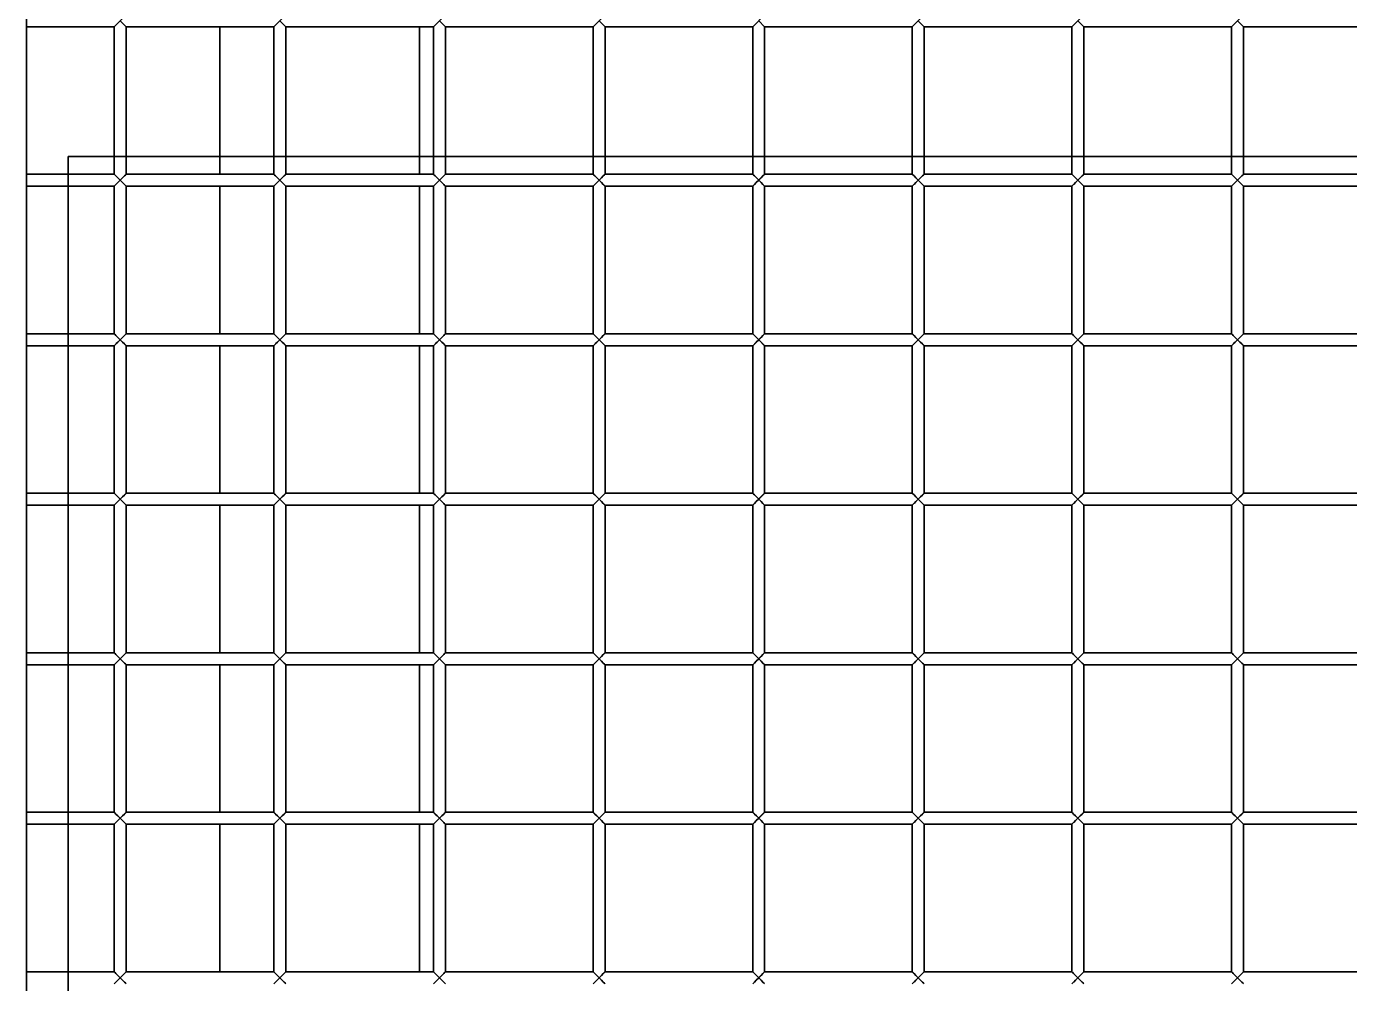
# Model space of a CAD drawing. Header units: millimetres. Extents: x 32496 to 166256, y 3504 to 23939.
# Drawn here: x 69754.5 to 70086.1, y 13026.7 to 13266.7 of the extents above; entities that cross this region are included whole.
import ezdxf

# ---------------------------------------------------------------- set-up
doc = ezdxf.new("R2010")
doc.units = ezdxf.units.MM
doc.layers.get('0').update_dxf_attribs({"lineweight": 35})

# ---------------------------------------------------------------- blocks, each defined once
blk = doc.blocks.new('DRGTJHYTHRTTR')
at = {"color": 7, "linetype": 'Continuous'}
for p in [(53199.04, -49732.69), (51844.04, -50285.69)]:
    blk.add_line(p, (51844.04, -49732.69), dxfattribs=at)
blk = doc.blocks.new('8-1250')
at = {"linetype": 'Continuous'}
for p, q in [((-3291.63, -33446.27), (-3291.63, -34431.79)), ((-3269.63, -33704.79), (-3266.63, -33701.79)), ((-3266.63, -33704.79), (-3268.13, -33703.29)), ((-3229.63, -33704.79), (-3226.63, -33701.79)), ((-3226.63, -33704.79), (-3228.13, -33703.29)), ((-3189.63, -33704.79), (-3186.63, -33701.79)), ((-3186.63, -33704.79), (-3188.13, -33703.29)), ((-3149.63, -33704.79), (-3146.63, -33701.79)), ((-3146.63, -33704.79), (-3148.13, -33703.29)), ((-3109.63, -33704.79), (-3106.63, -33701.79)), ((-3106.63, -33704.79), (-3108.13, -33703.29)), ((-3069.63, -33704.79), (-3066.63, -33701.79)), ((-3066.63, -33704.79), (-3068.13, -33703.29)), ((-3029.63, -33704.79), (-3026.63, -33701.79)), ((-3026.63, -33704.79), (-3028.13, -33703.29)), ((-2989.63, -33704.79), (-2986.63, -33701.79)), ((-2986.63, -33704.79), (-2988.13, -33703.29)), ((-3291.63, -33704.79), (-3269.63, -33704.79)), ((-3269.63, -33704.79), (-3269.63, -33741.79)), ((-3266.63, -33704.79), (-3266.63, -33741.79)), ((-3266.63, -33704.79), (-3229.63, -33704.79)), ((-3243.13, -33741.79), (-3243.13, -33704.79)), ((-3229.63, -33704.79), (-3229.63, -33741.79)), ((-3226.63, -33704.79), (-3226.63, -33741.79)), ((-3226.63, -33704.79), (-3189.63, -33704.79)), ((-3193.13, -33704.79), (-3193.13, -33741.79)), ((-3189.63, -33704.79), (-3189.63, -33741.79)), ((-3186.63, -33704.79), (-3186.63, -33741.79)), ((-3186.63, -33704.79), (-3149.63, -33704.79)), ((-3149.63, -33704.79), (-3149.63, -33741.79)), ((-3146.63, -33704.79), (-3146.63, -33741.79)), ((-3146.63, -33704.79), (-3109.63, -33704.79)), ((-3109.63, -33704.79), (-3109.63, -33741.79)), ((-3106.63, -33704.79), (-3106.63, -33741.79)), ((-3106.63, -33704.79), (-3069.63, -33704.79)), ((-3069.63, -33704.79), (-3069.63, -33741.79)), ((-3066.63, -33704.79), (-3066.63, -33741.79)), ((-3066.63, -33704.79), (-3029.63, -33704.79)), ((-3029.63, -33704.79), (-3029.63, -33741.79)), ((-3026.63, -33704.79), (-3026.63, -33741.79)), ((-3026.63, -33704.79), (-2989.63, -33704.79)), ((-2989.63, -33704.79), (-2989.63, -33741.79)), ((-2986.63, -33704.79), (-2986.63, -33741.79)), ((-2986.63, -33704.79), (-2949.63, -33704.79)), ((-3291.63, -33741.79), (-3269.63, -33741.79)), ((-3269.63, -33741.79), (-3268.13, -33743.29)), ((-3269.63, -33744.79), (-3266.63, -33741.79)), ((-3266.63, -33744.79), (-3268.13, -33743.29)), ((-3266.63, -33741.79), (-3229.63, -33741.79)), ((-3229.63, -33741.79), (-3228.13, -33743.29)), ((-3229.63, -33744.79), (-3226.63, -33741.79)), ((-3226.63, -33744.79), (-3228.13, -33743.29)), ((-3226.63, -33741.79), (-3189.63, -33741.79)), ((-3189.63, -33741.79), (-3188.13, -33743.29)), ((-3189.63, -33744.79), (-3186.63, -33741.79)), ((-3186.63, -33744.79), (-3188.13, -33743.29)), ((-3186.63, -33741.79), (-3149.63, -33741.79)), ((-3149.63, -33741.79), (-3148.13, -33743.29)), ((-3149.63, -33744.79), (-3146.63, -33741.79)), ((-3146.63, -33744.79), (-3148.13, -33743.29)), ((-3146.63, -33741.79), (-3109.63, -33741.79)), ((-3109.63, -33741.79), (-3108.13, -33743.29)), ((-3109.63, -33744.79), (-3106.63, -33741.79)), ((-3106.63, -33744.79), (-3108.13, -33743.29)), ((-3106.63, -33741.79), (-3069.63, -33741.79)), ((-3069.63, -33741.79), (-3068.13, -33743.29)), ((-3069.63, -33744.79), (-3066.63, -33741.79)), ((-3066.63, -33744.79), (-3068.13, -33743.29)), ((-3066.63, -33741.79), (-3029.63, -33741.79)), ((-3029.63, -33741.79), (-3028.13, -33743.29)), ((-3029.63, -33744.79), (-3026.63, -33741.79)), ((-3026.63, -33744.79), (-3028.13, -33743.29)), ((-3026.63, -33741.79), (-2989.63, -33741.79)), ((-2989.63, -33741.79), (-2988.13, -33743.29)), ((-2989.63, -33744.79), (-2986.63, -33741.79)), ((-2986.63, -33744.79), (-2988.13, -33743.29)), ((-2986.63, -33741.79), (-2949.63, -33741.79)), ((-3291.63, -33744.79), (-3269.63, -33744.79)), ((-3269.63, -33744.79), (-3269.63, -33781.79)), ((-3266.63, -33744.79), (-3266.63, -33781.79)), ((-3266.63, -33744.79), (-3229.63, -33744.79)), ((-3243.13, -33781.79), (-3243.13, -33744.79)), ((-3229.63, -33744.79), (-3229.63, -33781.79)), ((-3226.63, -33744.79), (-3226.63, -33781.79)), ((-3226.63, -33744.79), (-3189.63, -33744.79)), ((-3193.13, -33744.79), (-3193.13, -33781.79)), ((-3189.63, -33744.79), (-3189.63, -33781.79)), ((-3186.63, -33744.79), (-3186.63, -33781.79)), ((-3186.63, -33744.79), (-3149.63, -33744.79)), ((-3149.63, -33744.79), (-3149.63, -33781.79)), ((-3146.63, -33744.79), (-3146.63, -33781.79)), ((-3146.63, -33744.79), (-3109.63, -33744.79)), ((-3109.63, -33744.79), (-3109.63, -33781.79)), ((-3106.63, -33744.79), (-3106.63, -33781.79)), ((-3106.63, -33744.79), (-3069.63, -33744.79)), ((-3069.63, -33744.79), (-3069.63, -33781.79)), ((-3066.63, -33744.79), (-3066.63, -33781.79)), ((-3066.63, -33744.79), (-3029.63, -33744.79)), ((-3029.63, -33744.79), (-3029.63, -33781.79)), ((-3026.63, -33744.79), (-3026.63, -33781.79)), ((-3026.63, -33744.79), (-2989.63, -33744.79)), ((-2989.63, -33744.79), (-2989.63, -33781.79)), ((-2986.63, -33744.79), (-2986.63, -33781.79)), ((-2986.63, -33744.79), (-2949.63, -33744.79)), ((-3291.63, -33781.79), (-3269.63, -33781.79)), ((-3269.63, -33781.79), (-3268.13, -33783.29)), ((-3269.63, -33784.79), (-3266.63, -33781.79)), ((-3266.63, -33784.79), (-3268.13, -33783.29)), ((-3266.63, -33781.79), (-3229.63, -33781.79)), ((-3229.63, -33781.79), (-3228.13, -33783.29)), ((-3229.63, -33784.79), (-3226.63, -33781.79)), ((-3226.63, -33784.79), (-3228.13, -33783.29)), ((-3226.63, -33781.79), (-3189.63, -33781.79)), ((-3189.63, -33781.79), (-3188.13, -33783.29)), ((-3189.63, -33784.79), (-3186.63, -33781.79)), ((-3186.63, -33784.79), (-3188.13, -33783.29)), ((-3186.63, -33781.79), (-3149.63, -33781.79)), ((-3149.63, -33781.79), (-3148.13, -33783.29)), ((-3149.63, -33784.79), (-3146.63, -33781.79)), ((-3146.63, -33784.79), (-3148.13, -33783.29)), ((-3146.63, -33781.79), (-3109.63, -33781.79)), ((-3109.63, -33781.79), (-3108.13, -33783.29)), ((-3109.63, -33784.79), (-3106.63, -33781.79)), ((-3106.63, -33784.79), (-3108.13, -33783.29)), ((-3106.63, -33781.79), (-3069.63, -33781.79)), ((-3069.63, -33781.79), (-3068.13, -33783.29)), ((-3069.63, -33784.79), (-3066.63, -33781.79)), ((-3066.63, -33784.79), (-3068.13, -33783.29)), ((-3066.63, -33781.79), (-3029.63, -33781.79)), ((-3029.63, -33781.79), (-3028.13, -33783.29)), ((-3029.63, -33784.79), (-3026.63, -33781.79)), ((-3026.63, -33784.79), (-3028.13, -33783.29)), ((-3026.63, -33781.79), (-2989.63, -33781.79)), ((-2989.63, -33781.79), (-2988.13, -33783.29)), ((-2989.63, -33784.79), (-2986.63, -33781.79)), ((-2986.63, -33784.79), (-2988.13, -33783.29)), ((-2986.63, -33781.79), (-2949.63, -33781.79)), ((-3291.63, -33784.79), (-3269.63, -33784.79)), ((-3269.63, -33784.79), (-3269.63, -33821.79)), ((-3266.63, -33784.79), (-3266.63, -33821.79)), ((-3266.63, -33784.79), (-3229.63, -33784.79)), ((-3243.13, -33821.79), (-3243.13, -33784.79)), ((-3229.63, -33784.79), (-3229.63, -33821.79)), ((-3226.63, -33784.79), (-3226.63, -33821.79)), ((-3226.63, -33784.79), (-3189.63, -33784.79)), ((-3193.13, -33784.79), (-3193.13, -33821.79)), ((-3189.63, -33784.79), (-3189.63, -33821.79)), ((-3186.63, -33784.79), (-3186.63, -33821.79)), ((-3186.63, -33784.79), (-3149.63, -33784.79)), ((-3149.63, -33784.79), (-3149.63, -33821.79)), ((-3146.63, -33784.79), (-3146.63, -33821.79)), ((-3146.63, -33784.79), (-3109.63, -33784.79)), ((-3109.63, -33784.79), (-3109.63, -33821.79)), ((-3106.63, -33784.79), (-3106.63, -33821.79)), ((-3106.63, -33784.79), (-3069.63, -33784.79)), ((-3069.63, -33784.79), (-3069.63, -33821.79)), ((-3066.63, -33784.79), (-3066.63, -33821.79)), ((-3066.63, -33784.79), (-3029.63, -33784.79)), ((-3029.63, -33784.79), (-3029.63, -33821.79)), ((-3026.63, -33784.79), (-3026.63, -33821.79)), ((-3026.63, -33784.79), (-2989.63, -33784.79)), ((-2989.63, -33784.79), (-2989.63, -33821.79)), ((-2986.63, -33784.79), (-2986.63, -33821.79)), ((-2986.63, -33784.79), (-2949.63, -33784.79)), ((-3291.63, -33821.79), (-3269.63, -33821.79)), ((-3269.63, -33821.79), (-3268.13, -33823.29)), ((-3269.63, -33824.79), (-3266.63, -33821.79)), ((-3266.63, -33824.79), (-3268.13, -33823.29)), ((-3266.63, -33821.79), (-3229.63, -33821.79)), ((-3229.63, -33821.79), (-3228.13, -33823.29)), ((-3229.63, -33824.79), (-3226.63, -33821.79)), ((-3226.63, -33824.79), (-3228.13, -33823.29)), ((-3226.63, -33821.79), (-3189.63, -33821.79)), ((-3189.63, -33821.79), (-3188.13, -33823.29)), ((-3189.63, -33824.79), (-3186.63, -33821.79)), ((-3186.63, -33824.79), (-3188.13, -33823.29)), ((-3186.63, -33821.79), (-3149.63, -33821.79)), ((-3149.63, -33821.79), (-3148.13, -33823.29)), ((-3149.63, -33824.79), (-3146.63, -33821.79)), ((-3146.63, -33824.79), (-3148.13, -33823.29)), ((-3146.63, -33821.79), (-3109.63, -33821.79)), ((-3109.63, -33821.79), (-3108.13, -33823.29)), ((-3109.63, -33824.79), (-3106.63, -33821.79)), ((-3106.63, -33824.79), (-3108.13, -33823.29)), ((-3106.63, -33821.79), (-3069.63, -33821.79)), ((-3069.63, -33821.79), (-3068.13, -33823.29)), ((-3069.63, -33824.79), (-3066.63, -33821.79)), ((-3066.63, -33824.79), (-3068.13, -33823.29)), ((-3066.63, -33821.79), (-3029.63, -33821.79)), ((-3029.63, -33821.79), (-3028.13, -33823.29)), ((-3029.63, -33824.79), (-3026.63, -33821.79)), ((-3026.63, -33824.79), (-3028.13, -33823.29)), ((-3026.63, -33821.79), (-2989.63, -33821.79)), ((-2989.63, -33821.79), (-2988.13, -33823.29)), ((-2989.63, -33824.79), (-2986.63, -33821.79)), ((-2986.63, -33824.79), (-2988.13, -33823.29)), ((-2986.63, -33821.79), (-2949.63, -33821.79)), ((-3291.63, -33824.79), (-3269.63, -33824.79)), ((-3269.63, -33824.79), (-3269.63, -33861.79)), ((-3266.63, -33824.79), (-3266.63, -33861.79)), ((-3266.63, -33824.79), (-3229.63, -33824.79)), ((-3243.13, -33861.79), (-3243.13, -33824.79)), ((-3229.63, -33824.79), (-3229.63, -33861.79)), ((-3226.63, -33824.79), (-3226.63, -33861.79)), ((-3226.63, -33824.79), (-3189.63, -33824.79)), ((-3193.13, -33824.79), (-3193.13, -33861.79)), ((-3189.63, -33824.79), (-3189.63, -33861.79)), ((-3186.63, -33824.79), (-3186.63, -33861.79)), ((-3186.63, -33824.79), (-3149.63, -33824.79)), ((-3149.63, -33824.79), (-3149.63, -33861.79)), ((-3146.63, -33824.79), (-3146.63, -33861.79)), ((-3146.63, -33824.79), (-3109.63, -33824.79)), ((-3109.63, -33824.79), (-3109.63, -33861.79)), ((-3106.63, -33824.79), (-3106.63, -33861.79)), ((-3106.63, -33824.79), (-3069.63, -33824.79)), ((-3069.63, -33824.79), (-3069.63, -33861.79)), ((-3066.63, -33824.79), (-3066.63, -33861.79)), ((-3066.63, -33824.79), (-3029.63, -33824.79)), ((-3029.63, -33824.79), (-3029.63, -33861.79)), ((-3026.63, -33824.79), (-3026.63, -33861.79)), ((-3026.63, -33824.79), (-2989.63, -33824.79)), ((-2989.63, -33824.79), (-2989.63, -33861.79)), ((-2986.63, -33824.79), (-2986.63, -33861.79)), ((-2986.63, -33824.79), (-2949.63, -33824.79)), ((-3291.63, -33861.79), (-3269.63, -33861.79)), ((-3269.63, -33861.79), (-3268.13, -33863.29)), ((-3269.63, -33864.79), (-3266.63, -33861.79)), ((-3266.63, -33864.79), (-3268.13, -33863.29)), ((-3266.63, -33861.79), (-3229.63, -33861.79)), ((-3229.63, -33861.79), (-3228.13, -33863.29)), ((-3229.63, -33864.79), (-3226.63, -33861.79)), ((-3226.63, -33864.79), (-3228.13, -33863.29)), ((-3226.63, -33861.79), (-3189.63, -33861.79)), ((-3189.63, -33861.79), (-3188.13, -33863.29)), ((-3189.63, -33864.79), (-3186.63, -33861.79)), ((-3186.63, -33864.79), (-3188.13, -33863.29)), ((-3186.63, -33861.79), (-3149.63, -33861.79)), ((-3149.63, -33861.79), (-3148.13, -33863.29)), ((-3149.63, -33864.79), (-3146.63, -33861.79)), ((-3146.63, -33864.79), (-3148.13, -33863.29)), ((-3146.63, -33861.79), (-3109.63, -33861.79)), ((-3109.63, -33861.79), (-3108.13, -33863.29)), ((-3109.63, -33864.79), (-3106.63, -33861.79)), ((-3106.63, -33864.79), (-3108.13, -33863.29)), ((-3106.63, -33861.79), (-3069.63, -33861.79)), ((-3069.63, -33861.79), (-3068.13, -33863.29)), ((-3069.63, -33864.79), (-3066.63, -33861.79)), ((-3066.63, -33864.79), (-3068.13, -33863.29)), ((-3066.63, -33861.79), (-3029.63, -33861.79)), ((-3029.63, -33861.79), (-3028.13, -33863.29)), ((-3029.63, -33864.79), (-3026.63, -33861.79)), ((-3026.63, -33864.79), (-3028.13, -33863.29)), ((-3026.63, -33861.79), (-2989.63, -33861.79)), ((-2989.63, -33861.79), (-2988.13, -33863.29)), ((-2989.63, -33864.79), (-2986.63, -33861.79)), ((-2986.63, -33864.79), (-2988.13, -33863.29)), ((-2986.63, -33861.79), (-2949.63, -33861.79)), ((-3291.63, -33864.79), (-3269.63, -33864.79)), ((-3269.63, -33864.79), (-3269.63, -33901.79)), ((-3266.63, -33864.79), (-3266.63, -33901.79)), ((-3266.63, -33864.79), (-3229.63, -33864.79)), ((-3243.13, -33901.79), (-3243.13, -33864.79)), ((-3229.63, -33864.79), (-3229.63, -33901.79)), ((-3226.63, -33864.79), (-3226.63, -33901.79)), ((-3226.63, -33864.79), (-3189.63, -33864.79)), ((-3193.13, -33864.79), (-3193.13, -33901.79)), ((-3189.63, -33864.79), (-3189.63, -33901.79)), ((-3186.63, -33864.79), (-3186.63, -33901.79)), ((-3186.63, -33864.79), (-3149.63, -33864.79)), ((-3149.63, -33864.79), (-3149.63, -33901.79)), ((-3146.63, -33864.79), (-3146.63, -33901.79)), ((-3146.63, -33864.79), (-3109.63, -33864.79)), ((-3109.63, -33864.79), (-3109.63, -33901.79)), ((-3106.63, -33864.79), (-3106.63, -33901.79)), ((-3106.63, -33864.79), (-3069.63, -33864.79)), ((-3069.63, -33864.79), (-3069.63, -33901.79)), ((-3066.63, -33864.79), (-3066.63, -33901.79)), ((-3066.63, -33864.79), (-3029.63, -33864.79)), ((-3029.63, -33864.79), (-3029.63, -33901.79)), ((-3026.63, -33864.79), (-3026.63, -33901.79)), ((-3026.63, -33864.79), (-2989.63, -33864.79)), ((-2989.63, -33864.79), (-2989.63, -33901.79)), ((-2986.63, -33864.79), (-2986.63, -33901.79)), ((-2986.63, -33864.79), (-2949.63, -33864.79)), ((-3291.63, -33901.79), (-3269.63, -33901.79)), ((-3269.63, -33901.79), (-3268.13, -33903.29)), ((-3269.63, -33904.79), (-3266.63, -33901.79)), ((-3266.63, -33904.79), (-3268.13, -33903.29)), ((-3266.63, -33901.79), (-3229.63, -33901.79)), ((-3229.63, -33901.79), (-3228.13, -33903.29)), ((-3229.63, -33904.79), (-3226.63, -33901.79)), ((-3226.63, -33904.79), (-3228.13, -33903.29)), ((-3226.63, -33901.79), (-3189.63, -33901.79)), ((-3189.63, -33901.79), (-3188.13, -33903.29)), ((-3189.63, -33904.79), (-3186.63, -33901.79)), ((-3186.63, -33904.79), (-3188.13, -33903.29)), ((-3186.63, -33901.79), (-3149.63, -33901.79)), ((-3149.63, -33901.79), (-3148.13, -33903.29)), ((-3149.63, -33904.79), (-3146.63, -33901.79)), ((-3146.63, -33904.79), (-3148.13, -33903.29)), ((-3146.63, -33901.79), (-3109.63, -33901.79)), ((-3109.63, -33901.79), (-3108.13, -33903.29)), ((-3109.63, -33904.79), (-3106.63, -33901.79)), ((-3106.63, -33904.79), (-3108.13, -33903.29)), ((-3106.63, -33901.79), (-3069.63, -33901.79)), ((-3069.63, -33901.79), (-3068.13, -33903.29)), ((-3069.63, -33904.79), (-3066.63, -33901.79)), ((-3066.63, -33904.79), (-3068.13, -33903.29)), ((-3066.63, -33901.79), (-3029.63, -33901.79)), ((-3029.63, -33901.79), (-3028.13, -33903.29)), ((-3029.63, -33904.79), (-3026.63, -33901.79)), ((-3026.63, -33904.79), (-3028.13, -33903.29)), ((-3026.63, -33901.79), (-2989.63, -33901.79)), ((-2989.63, -33901.79), (-2988.13, -33903.29)), ((-2989.63, -33904.79), (-2986.63, -33901.79)), ((-2986.63, -33904.79), (-2988.13, -33903.29)), ((-2986.63, -33901.79), (-2949.63, -33901.79)), ((-3291.63, -33904.79), (-3269.63, -33904.79)), ((-3269.63, -33904.79), (-3269.63, -33941.79)), ((-3266.63, -33904.79), (-3266.63, -33941.79)), ((-3266.63, -33904.79), (-3229.63, -33904.79)), ((-3243.13, -33941.79), (-3243.13, -33904.79)), ((-3229.63, -33904.79), (-3229.63, -33941.79)), ((-3226.63, -33904.79), (-3226.63, -33941.79)), ((-3226.63, -33904.79), (-3189.63, -33904.79)), ((-3193.13, -33904.79), (-3193.13, -33941.79)), ((-3189.63, -33904.79), (-3189.63, -33941.79)), ((-3186.63, -33904.79), (-3186.63, -33941.79)), ((-3186.63, -33904.79), (-3149.63, -33904.79)), ((-3149.63, -33904.79), (-3149.63, -33941.79)), ((-3146.63, -33904.79), (-3146.63, -33941.79)), ((-3146.63, -33904.79), (-3109.63, -33904.79)), ((-3109.63, -33904.79), (-3109.63, -33941.79)), ((-3106.63, -33904.79), (-3106.63, -33941.79)), ((-3106.63, -33904.79), (-3069.63, -33904.79)), ((-3069.63, -33904.79), (-3069.63, -33941.79)), ((-3066.63, -33904.79), (-3066.63, -33941.79)), ((-3066.63, -33904.79), (-3029.63, -33904.79)), ((-3029.63, -33904.79), (-3029.63, -33941.79)), ((-3026.63, -33904.79), (-3026.63, -33941.79)), ((-3026.63, -33904.79), (-2989.63, -33904.79)), ((-2989.63, -33904.79), (-2989.63, -33941.79)), ((-2986.63, -33904.79), (-2986.63, -33941.79)), ((-2986.63, -33904.79), (-2949.63, -33904.79)), ((-3291.63, -33941.79), (-3269.63, -33941.79)), ((-3269.63, -33941.79), (-3268.13, -33943.29)), ((-3269.63, -33944.79), (-3266.63, -33941.79)), ((-3266.63, -33941.79), (-3229.63, -33941.79)), ((-3229.63, -33941.79), (-3228.13, -33943.29)), ((-3229.63, -33944.79), (-3226.63, -33941.79)), ((-3226.63, -33941.79), (-3189.63, -33941.79)), ((-3189.63, -33941.79), (-3188.13, -33943.29)), ((-3189.63, -33944.79), (-3186.63, -33941.79)), ((-3186.63, -33941.79), (-3149.63, -33941.79)), ((-3149.63, -33941.79), (-3148.13, -33943.29)), ((-3149.63, -33944.79), (-3146.63, -33941.79)), ((-3146.63, -33941.79), (-3109.63, -33941.79)), ((-3109.63, -33941.79), (-3108.13, -33943.29)), ((-3109.63, -33944.79), (-3106.63, -33941.79)), ((-3106.63, -33941.79), (-3069.63, -33941.79)), ((-3069.63, -33941.79), (-3068.13, -33943.29)), ((-3069.63, -33944.79), (-3066.63, -33941.79)), ((-3066.63, -33941.79), (-3029.63, -33941.79)), ((-3029.63, -33941.79), (-3028.13, -33943.29)), ((-3029.63, -33944.79), (-3026.63, -33941.79)), ((-3026.63, -33941.79), (-2989.63, -33941.79)), ((-2989.63, -33941.79), (-2988.13, -33943.29)), ((-2989.63, -33944.79), (-2986.63, -33941.79)), ((-2986.63, -33941.79), (-2949.63, -33941.79)), ((-3266.63, -33944.79), (-3268.13, -33943.29)), ((-3226.63, -33944.79), (-3228.13, -33943.29)), ((-3186.63, -33944.79), (-3188.13, -33943.29)), ((-3146.63, -33944.79), (-3148.13, -33943.29)), ((-3106.63, -33944.79), (-3108.13, -33943.29)), ((-3066.63, -33944.79), (-3068.13, -33943.29)), ((-3026.63, -33944.79), (-3028.13, -33943.29)), ((-2986.63, -33944.79), (-2988.13, -33943.29))]:
    blk.add_line(p, q, dxfattribs=at)
for points in [[(-3269.51, -33741.9), (-3269.2, -33742.22), (-3268.71, -33742.71), (-3267.54, -33743.88)], [(-3268.13, -33743.29), (-3268.72, -33743.88), (-3269.19, -33744.35)], [(-3268.13, -33743.29), (-3267.54, -33742.7), (-3267.07, -33742.23), (-3266.74, -33741.9)], [(-3266.74, -33744.67), (-3267.07, -33744.35), (-3267.54, -33743.88)], [(-3229.51, -33741.9), (-3229.2, -33742.22), (-3228.71, -33742.71), (-3227.54, -33743.88)], [(-3228.13, -33743.29), (-3228.72, -33743.88), (-3229.19, -33744.35)], [(-3228.13, -33743.29), (-3227.54, -33742.7), (-3227.07, -33742.23), (-3226.74, -33741.9)], [(-3226.74, -33744.67), (-3227.07, -33744.35), (-3227.54, -33743.88)], [(-3189.51, -33741.9), (-3189.2, -33742.22), (-3188.71, -33742.71), (-3187.54, -33743.88)], [(-3188.13, -33743.29), (-3188.72, -33743.88), (-3189.19, -33744.35)], [(-3188.13, -33743.29), (-3187.54, -33742.7), (-3187.07, -33742.23), (-3186.74, -33741.9)], [(-3186.74, -33744.67), (-3187.07, -33744.35), (-3187.54, -33743.88)], [(-3149.51, -33741.9), (-3149.2, -33742.22), (-3148.71, -33742.71), (-3147.54, -33743.88)], [(-3148.13, -33743.29), (-3148.72, -33743.88), (-3149.19, -33744.35)], [(-3148.13, -33743.29), (-3147.54, -33742.7), (-3147.07, -33742.23), (-3146.74, -33741.9)], [(-3146.74, -33744.67), (-3147.07, -33744.35), (-3147.54, -33743.88)], [(-3109.51, -33741.9), (-3109.2, -33742.22), (-3108.71, -33742.71), (-3107.54, -33743.88)], [(-3108.13, -33743.29), (-3108.72, -33743.88), (-3109.19, -33744.35)], [(-3108.13, -33743.29), (-3107.54, -33742.7), (-3107.07, -33742.23), (-3106.74, -33741.9)], [(-3106.74, -33744.67), (-3107.07, -33744.35), (-3107.54, -33743.88)], [(-3069.51, -33741.9), (-3069.2, -33742.22), (-3068.71, -33742.71), (-3067.54, -33743.88)], [(-3068.13, -33743.29), (-3068.72, -33743.88), (-3069.19, -33744.35)], [(-3068.13, -33743.29), (-3067.54, -33742.7), (-3067.07, -33742.23), (-3066.74, -33741.9)], [(-3066.74, -33744.67), (-3067.07, -33744.35), (-3067.54, -33743.88)], [(-3029.51, -33741.9), (-3029.2, -33742.22), (-3028.71, -33742.71), (-3027.54, -33743.88)], [(-3028.13, -33743.29), (-3028.72, -33743.88), (-3029.19, -33744.35)], [(-3028.13, -33743.29), (-3027.54, -33742.7), (-3027.07, -33742.23), (-3026.74, -33741.9)], [(-3026.74, -33744.67), (-3027.07, -33744.35), (-3027.54, -33743.88)], [(-2989.51, -33741.9), (-2989.2, -33742.22), (-2988.71, -33742.71), (-2987.54, -33743.88)], [(-2988.13, -33743.29), (-2988.72, -33743.88), (-2989.19, -33744.35)], [(-2988.13, -33743.29), (-2987.54, -33742.7), (-2987.07, -33742.23), (-2986.74, -33741.9)], [(-2986.74, -33744.67), (-2987.07, -33744.35), (-2987.54, -33743.88)], [(-3269.51, -33781.9), (-3269.2, -33782.22), (-3268.71, -33782.71), (-3267.54, -33783.88)], [(-3268.13, -33783.29), (-3268.72, -33783.88), (-3269.19, -33784.35)], [(-3268.13, -33783.29), (-3267.54, -33782.7), (-3267.07, -33782.23), (-3266.74, -33781.9)], [(-3266.74, -33784.67), (-3267.07, -33784.35), (-3267.54, -33783.88)], [(-3229.51, -33781.9), (-3229.2, -33782.22), (-3228.71, -33782.71), (-3227.54, -33783.88)], [(-3228.13, -33783.29), (-3228.72, -33783.88), (-3229.19, -33784.35)], [(-3228.13, -33783.29), (-3227.54, -33782.7), (-3227.07, -33782.23), (-3226.74, -33781.9)], [(-3226.74, -33784.67), (-3227.07, -33784.35), (-3227.54, -33783.88)], [(-3189.51, -33781.9), (-3189.2, -33782.22), (-3188.71, -33782.71), (-3187.54, -33783.88)], [(-3188.13, -33783.29), (-3188.72, -33783.88), (-3189.19, -33784.35)], [(-3188.13, -33783.29), (-3187.54, -33782.7), (-3187.07, -33782.23), (-3186.74, -33781.9)], [(-3186.74, -33784.67), (-3187.07, -33784.35), (-3187.54, -33783.88)], [(-3149.51, -33781.9), (-3149.2, -33782.22), (-3148.71, -33782.71), (-3147.54, -33783.88)], [(-3148.13, -33783.29), (-3148.72, -33783.88), (-3149.19, -33784.35)], [(-3148.13, -33783.29), (-3147.54, -33782.7), (-3147.07, -33782.23), (-3146.74, -33781.9)], [(-3146.74, -33784.67), (-3147.07, -33784.35), (-3147.54, -33783.88)], [(-3109.51, -33781.9), (-3109.2, -33782.22), (-3108.71, -33782.71), (-3107.54, -33783.88)], [(-3108.13, -33783.29), (-3108.72, -33783.88), (-3109.19, -33784.35)], [(-3108.13, -33783.29), (-3107.54, -33782.7), (-3107.07, -33782.23), (-3106.74, -33781.9)], [(-3106.74, -33784.67), (-3107.07, -33784.35), (-3107.54, -33783.88)], [(-3069.51, -33781.9), (-3069.2, -33782.22), (-3068.71, -33782.71), (-3067.54, -33783.88)], [(-3068.13, -33783.29), (-3068.72, -33783.88), (-3069.19, -33784.35)], [(-3068.13, -33783.29), (-3067.54, -33782.7), (-3067.07, -33782.23), (-3066.74, -33781.9)], [(-3066.74, -33784.67), (-3067.07, -33784.35), (-3067.54, -33783.88)], [(-3029.51, -33781.9), (-3029.2, -33782.22), (-3028.71, -33782.71), (-3027.54, -33783.88)], [(-3028.13, -33783.29), (-3028.72, -33783.88), (-3029.19, -33784.35)], [(-3028.13, -33783.29), (-3027.54, -33782.7), (-3027.07, -33782.23), (-3026.74, -33781.9)], [(-3026.74, -33784.67), (-3027.07, -33784.35), (-3027.54, -33783.88)], [(-2989.51, -33781.9), (-2989.2, -33782.22), (-2988.71, -33782.71), (-2987.54, -33783.88)], [(-2988.13, -33783.29), (-2988.72, -33783.88), (-2989.19, -33784.35)], [(-2988.13, -33783.29), (-2987.54, -33782.7), (-2987.07, -33782.23), (-2986.74, -33781.9)], [(-2986.74, -33784.67), (-2987.07, -33784.35), (-2987.54, -33783.88)], [(-3269.51, -33821.9), (-3269.2, -33822.22), (-3268.71, -33822.71), (-3267.54, -33823.88)], [(-3268.13, -33823.29), (-3268.72, -33823.88), (-3269.19, -33824.35)], [(-3268.13, -33823.29), (-3267.54, -33822.7), (-3267.07, -33822.23), (-3266.74, -33821.9)], [(-3229.51, -33821.9), (-3229.2, -33822.22), (-3228.71, -33822.71), (-3227.54, -33823.88)], [(-3228.13, -33823.29), (-3228.72, -33823.88), (-3229.19, -33824.35)], [(-3228.13, -33823.29), (-3227.54, -33822.7), (-3227.07, -33822.23), (-3226.74, -33821.9)], [(-3189.51, -33821.9), (-3189.2, -33822.22), (-3188.71, -33822.71), (-3187.54, -33823.88)], [(-3188.13, -33823.29), (-3188.72, -33823.88), (-3189.19, -33824.35)], [(-3188.13, -33823.29), (-3187.54, -33822.7), (-3187.07, -33822.23), (-3186.74, -33821.9)], [(-3149.51, -33821.9), (-3149.2, -33822.22), (-3148.71, -33822.71), (-3147.54, -33823.88)], [(-3148.13, -33823.29), (-3148.72, -33823.88), (-3149.19, -33824.35)], [(-3148.13, -33823.29), (-3147.54, -33822.7), (-3147.07, -33822.23), (-3146.74, -33821.9)], [(-3109.51, -33821.9), (-3109.2, -33822.22), (-3108.71, -33822.71), (-3107.54, -33823.88)], [(-3108.13, -33823.29), (-3108.72, -33823.88), (-3109.19, -33824.35)], [(-3108.13, -33823.29), (-3107.54, -33822.7), (-3107.07, -33822.23), (-3106.74, -33821.9)], [(-3069.51, -33821.9), (-3069.2, -33822.22), (-3068.71, -33822.71), (-3067.54, -33823.88)], [(-3068.13, -33823.29), (-3068.72, -33823.88), (-3069.19, -33824.35)], [(-3068.13, -33823.29), (-3067.54, -33822.7), (-3067.07, -33822.23), (-3066.74, -33821.9)], [(-3029.51, -33821.9), (-3029.2, -33822.22), (-3028.71, -33822.71), (-3027.54, -33823.88)], [(-3028.13, -33823.29), (-3028.72, -33823.88), (-3029.19, -33824.35)], [(-3028.13, -33823.29), (-3027.54, -33822.7), (-3027.07, -33822.23), (-3026.74, -33821.9)], [(-2989.51, -33821.9), (-2989.2, -33822.22), (-2988.71, -33822.71), (-2987.54, -33823.88)], [(-2988.13, -33823.29), (-2988.72, -33823.88), (-2989.19, -33824.35)], [(-2988.13, -33823.29), (-2987.54, -33822.7), (-2987.07, -33822.23), (-2986.74, -33821.9)], [(-3266.74, -33824.67), (-3267.07, -33824.35), (-3267.54, -33823.88)], [(-3226.74, -33824.67), (-3227.07, -33824.35), (-3227.54, -33823.88)], [(-3186.74, -33824.67), (-3187.07, -33824.35), (-3187.54, -33823.88)], [(-3146.74, -33824.67), (-3147.07, -33824.35), (-3147.54, -33823.88)], [(-3106.74, -33824.67), (-3107.07, -33824.35), (-3107.54, -33823.88)], [(-3066.74, -33824.67), (-3067.07, -33824.35), (-3067.54, -33823.88)], [(-3026.74, -33824.67), (-3027.07, -33824.35), (-3027.54, -33823.88)], [(-2986.74, -33824.67), (-2987.07, -33824.35), (-2987.54, -33823.88)], [(-3269.51, -33861.9), (-3269.2, -33862.22), (-3268.71, -33862.71), (-3267.54, -33863.88)], [(-3268.13, -33863.29), (-3268.72, -33863.88), (-3269.19, -33864.35)], [(-3268.13, -33863.29), (-3267.54, -33862.7), (-3267.07, -33862.23), (-3266.74, -33861.9)], [(-3229.51, -33861.9), (-3229.2, -33862.22), (-3228.71, -33862.71), (-3227.54, -33863.88)], [(-3228.13, -33863.29), (-3228.72, -33863.88), (-3229.19, -33864.35)], [(-3228.13, -33863.29), (-3227.54, -33862.7), (-3227.07, -33862.23), (-3226.74, -33861.9)], [(-3189.51, -33861.9), (-3189.2, -33862.22), (-3188.71, -33862.71), (-3187.54, -33863.88)], [(-3188.13, -33863.29), (-3188.72, -33863.88), (-3189.19, -33864.35)], [(-3188.13, -33863.29), (-3187.54, -33862.7), (-3187.07, -33862.23), (-3186.74, -33861.9)], [(-3149.51, -33861.9), (-3149.2, -33862.22), (-3148.71, -33862.71), (-3147.54, -33863.88)], [(-3148.13, -33863.29), (-3148.72, -33863.88), (-3149.19, -33864.35)], [(-3148.13, -33863.29), (-3147.54, -33862.7), (-3147.07, -33862.23), (-3146.74, -33861.9)], [(-3109.51, -33861.9), (-3109.2, -33862.22), (-3108.71, -33862.71), (-3107.54, -33863.88)], [(-3108.13, -33863.29), (-3108.72, -33863.88), (-3109.19, -33864.35)], [(-3108.13, -33863.29), (-3107.54, -33862.7), (-3107.07, -33862.23), (-3106.74, -33861.9)], [(-3069.51, -33861.9), (-3069.2, -33862.22), (-3068.71, -33862.71), (-3067.54, -33863.88)], [(-3068.13, -33863.29), (-3068.72, -33863.88), (-3069.19, -33864.35)], [(-3068.13, -33863.29), (-3067.54, -33862.7), (-3067.07, -33862.23), (-3066.74, -33861.9)], [(-3029.51, -33861.9), (-3029.2, -33862.22), (-3028.71, -33862.71), (-3027.54, -33863.88)], [(-3028.13, -33863.29), (-3028.72, -33863.88), (-3029.19, -33864.35)], [(-3028.13, -33863.29), (-3027.54, -33862.7), (-3027.07, -33862.23), (-3026.74, -33861.9)], [(-2989.51, -33861.9), (-2989.2, -33862.22), (-2988.71, -33862.71), (-2987.54, -33863.88)], [(-2988.13, -33863.29), (-2988.72, -33863.88), (-2989.19, -33864.35)], [(-2988.13, -33863.29), (-2987.54, -33862.7), (-2987.07, -33862.23), (-2986.74, -33861.9)], [(-3266.74, -33864.67), (-3267.07, -33864.35), (-3267.54, -33863.88)], [(-3226.74, -33864.67), (-3227.07, -33864.35), (-3227.54, -33863.88)], [(-3186.74, -33864.67), (-3187.07, -33864.35), (-3187.54, -33863.88)], [(-3146.74, -33864.67), (-3147.07, -33864.35), (-3147.54, -33863.88)], [(-3106.74, -33864.67), (-3107.07, -33864.35), (-3107.54, -33863.88)], [(-3066.74, -33864.67), (-3067.07, -33864.35), (-3067.54, -33863.88)], [(-3026.74, -33864.67), (-3027.07, -33864.35), (-3027.54, -33863.88)], [(-2986.74, -33864.67), (-2987.07, -33864.35), (-2987.54, -33863.88)], [(-3269.51, -33901.9), (-3269.2, -33902.22), (-3268.71, -33902.71), (-3267.54, -33903.88)], [(-3268.13, -33903.29), (-3268.72, -33903.88), (-3269.19, -33904.35)], [(-3268.13, -33903.29), (-3267.54, -33902.7), (-3267.07, -33902.23), (-3266.74, -33901.9)], [(-3229.51, -33901.9), (-3229.2, -33902.22), (-3228.71, -33902.71), (-3227.54, -33903.88)], [(-3228.13, -33903.29), (-3228.72, -33903.88), (-3229.19, -33904.35)], [(-3228.13, -33903.29), (-3227.54, -33902.7), (-3227.07, -33902.23), (-3226.74, -33901.9)], [(-3189.51, -33901.9), (-3189.2, -33902.22), (-3188.71, -33902.71), (-3187.54, -33903.88)], [(-3188.13, -33903.29), (-3188.72, -33903.88), (-3189.19, -33904.35)], [(-3188.13, -33903.29), (-3187.54, -33902.7), (-3187.07, -33902.23), (-3186.74, -33901.9)], [(-3149.51, -33901.9), (-3149.2, -33902.22), (-3148.71, -33902.71), (-3147.54, -33903.88)], [(-3148.13, -33903.29), (-3148.72, -33903.88), (-3149.19, -33904.35)], [(-3148.13, -33903.29), (-3147.54, -33902.7), (-3147.07, -33902.23), (-3146.74, -33901.9)], [(-3109.51, -33901.9), (-3109.2, -33902.22), (-3108.71, -33902.71), (-3107.54, -33903.88)], [(-3108.13, -33903.29), (-3108.72, -33903.88), (-3109.19, -33904.35)], [(-3108.13, -33903.29), (-3107.54, -33902.7), (-3107.07, -33902.23), (-3106.74, -33901.9)], [(-3069.51, -33901.9), (-3069.2, -33902.22), (-3068.71, -33902.71), (-3067.54, -33903.88)], [(-3068.13, -33903.29), (-3068.72, -33903.88), (-3069.19, -33904.35)], [(-3068.13, -33903.29), (-3067.54, -33902.7), (-3067.07, -33902.23), (-3066.74, -33901.9)], [(-3029.51, -33901.9), (-3029.2, -33902.22), (-3028.71, -33902.71), (-3027.54, -33903.88)], [(-3028.13, -33903.29), (-3028.72, -33903.88), (-3029.19, -33904.35)], [(-3028.13, -33903.29), (-3027.54, -33902.7), (-3027.07, -33902.23), (-3026.74, -33901.9)], [(-2989.51, -33901.9), (-2989.2, -33902.22), (-2988.71, -33902.71), (-2987.54, -33903.88)], [(-2988.13, -33903.29), (-2988.72, -33903.88), (-2989.19, -33904.35)], [(-2988.13, -33903.29), (-2987.54, -33902.7), (-2987.07, -33902.23), (-2986.74, -33901.9)], [(-3266.74, -33904.67), (-3267.07, -33904.35), (-3267.54, -33903.88)], [(-3226.74, -33904.67), (-3227.07, -33904.35), (-3227.54, -33903.88)], [(-3186.74, -33904.67), (-3187.07, -33904.35), (-3187.54, -33903.88)], [(-3146.74, -33904.67), (-3147.07, -33904.35), (-3147.54, -33903.88)], [(-3106.74, -33904.67), (-3107.07, -33904.35), (-3107.54, -33903.88)], [(-3066.74, -33904.67), (-3067.07, -33904.35), (-3067.54, -33903.88)], [(-3026.74, -33904.67), (-3027.07, -33904.35), (-3027.54, -33903.88)], [(-2986.74, -33904.67), (-2987.07, -33904.35), (-2987.54, -33903.88)], [(-3269.51, -33941.9), (-3269.2, -33942.22), (-3268.71, -33942.71), (-3267.54, -33943.88)], [(-3268.13, -33943.29), (-3267.54, -33942.7), (-3267.07, -33942.23), (-3266.74, -33941.9)], [(-3229.51, -33941.9), (-3229.2, -33942.22), (-3228.71, -33942.71), (-3227.54, -33943.88)], [(-3228.13, -33943.29), (-3227.54, -33942.7), (-3227.07, -33942.23), (-3226.74, -33941.9)], [(-3189.51, -33941.9), (-3189.2, -33942.22), (-3188.71, -33942.71), (-3187.54, -33943.88)], [(-3188.13, -33943.29), (-3187.54, -33942.7), (-3187.07, -33942.23), (-3186.74, -33941.9)], [(-3149.51, -33941.9), (-3149.2, -33942.22), (-3148.71, -33942.71), (-3147.54, -33943.88)], [(-3148.13, -33943.29), (-3147.54, -33942.7), (-3147.07, -33942.23), (-3146.74, -33941.9)], [(-3109.51, -33941.9), (-3109.2, -33942.22), (-3108.71, -33942.71), (-3107.54, -33943.88)], [(-3108.13, -33943.29), (-3107.54, -33942.7), (-3107.07, -33942.23), (-3106.74, -33941.9)], [(-3069.51, -33941.9), (-3069.2, -33942.22), (-3068.71, -33942.71), (-3067.54, -33943.88)], [(-3068.13, -33943.29), (-3067.54, -33942.7), (-3067.07, -33942.23), (-3066.74, -33941.9)], [(-3029.51, -33941.9), (-3029.2, -33942.22), (-3028.71, -33942.71), (-3027.54, -33943.88)], [(-3028.13, -33943.29), (-3027.54, -33942.7), (-3027.07, -33942.23), (-3026.74, -33941.9)], [(-2989.51, -33941.9), (-2989.2, -33942.22), (-2988.71, -33942.71), (-2987.54, -33943.88)], [(-2988.13, -33943.29), (-2987.54, -33942.7), (-2987.07, -33942.23), (-2986.74, -33941.9)], [(-3268.13, -33943.29), (-3268.72, -33943.88), (-3269.19, -33944.35)], [(-3266.74, -33944.67), (-3267.07, -33944.35), (-3267.54, -33943.88)], [(-3228.13, -33943.29), (-3228.72, -33943.88), (-3229.19, -33944.35)], [(-3226.74, -33944.67), (-3227.07, -33944.35), (-3227.54, -33943.88)], [(-3188.13, -33943.29), (-3188.72, -33943.88), (-3189.19, -33944.35)], [(-3186.74, -33944.67), (-3187.07, -33944.35), (-3187.54, -33943.88)], [(-3148.13, -33943.29), (-3148.72, -33943.88), (-3149.19, -33944.35)], [(-3146.74, -33944.67), (-3147.07, -33944.35), (-3147.54, -33943.88)], [(-3108.13, -33943.29), (-3108.72, -33943.88), (-3109.19, -33944.35)], [(-3106.74, -33944.67), (-3107.07, -33944.35), (-3107.54, -33943.88)], [(-3068.13, -33943.29), (-3068.72, -33943.88), (-3069.19, -33944.35)], [(-3066.74, -33944.67), (-3067.07, -33944.35), (-3067.54, -33943.88)], [(-3028.13, -33943.29), (-3028.72, -33943.88), (-3029.19, -33944.35)], [(-3026.74, -33944.67), (-3027.07, -33944.35), (-3027.54, -33943.88)], [(-2988.13, -33943.29), (-2988.72, -33943.88), (-2989.19, -33944.35)], [(-2986.74, -33944.67), (-2987.07, -33944.35), (-2987.54, -33943.88)]]:
    blk.add_lwpolyline(points, dxfattribs=at)

msp = doc.modelspace()

# ---------------------------------------------------------------- block references
at = {"color": 6}
msp.add_blockref('8-1250', (73046.131, 46971.457), dxfattribs=at)
msp.add_blockref('DRGTJHYTHRTTR', (17920.951, 62966.819))

doc.saveas('drawing.dxf')
